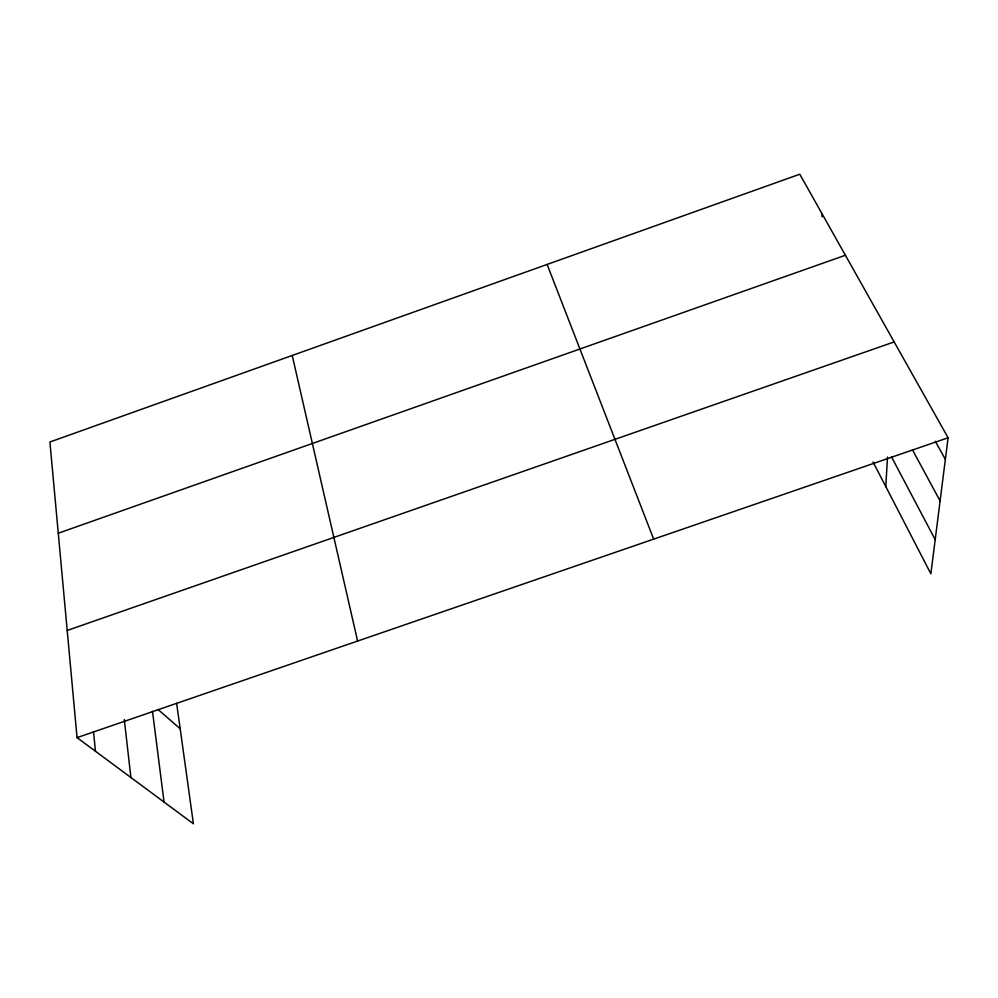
<?xml version="1.0" encoding="UTF-8"?>
<svg xmlns="http://www.w3.org/2000/svg" width="998" height="998" viewBox="0 0 998 998"><rect width="100%" height="100%" fill="white"/><g stroke="black" fill="none" stroke-linecap="round" stroke-linejoin="round"><path stroke-width="1.5" d="M885.8 486.625L887.509 457.047M176.634 703.253L193.4 823.787L77.046 737.634L49.9 442.002L799.785 174.213L948.1 437.773L930.872 573.813L873.038 461.924M58.271 533.219L845.393 255.251M67.203 630.462L894.171 341.927M77.046 737.634L948.1 437.773M158.083 709.516L180.176 728.74M935.313 441.303L945.356 459.404M912.434 449.774L940.104 500.946M891.488 456.834L935.201 539.656M547.129 264.433L653.665 539.132M292.227 355.463L357.596 641.053M152.482 711.25L164.059 802.068M124.288 719.558L130.913 777.517M93.488 731.546L95.459 751.269M822.04 213.759L822.09 216.778"/></g></svg>
